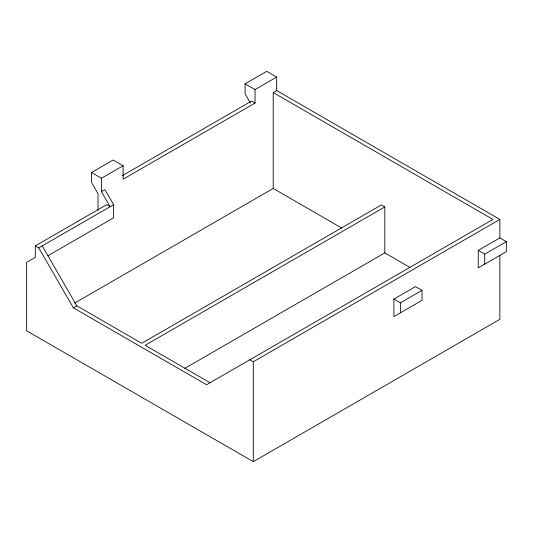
<?xml version="1.0" encoding="UTF-8"?>
<svg xmlns="http://www.w3.org/2000/svg" width="533" height="533" viewBox="0 0 533 533"><rect width="100%" height="100%" fill="white"/><g stroke="black" fill="none" stroke-linecap="round" stroke-linejoin="round"><path stroke-width="0.8" d="M98.019 210.348L98.019 193.706L91.536 182.466L91.536 172.472L113.163 159.987L123.11 165.73L123.11 179.221L255.041 103.056L255.041 89.564L276.667 77.078L276.667 90.563L273.202 92.562L273.202 188.462L74.587 303.13M250.363 102.942L245.087 93.808L245.087 83.821L266.713 71.335L276.667 77.078M91.536 172.472L101.483 178.222L123.11 165.73M122.53 175.557L251.576 101.057L255.041 103.056M499.861 255.387L499.861 319.32L253.308 461.665L26.65 330.806L26.65 262.383L35.298 257.386L35.298 245.9L106.673 204.692L110.131 206.691L101.483 191.707L104.941 189.708L113.596 204.692L113.596 217.837L47.99 255.707M35.298 245.9L38.762 247.898L113.596 204.692M38.762 247.898L73.361 307.827L76.825 305.829L141.711 343.292L381.342 204.939L384.806 206.937L384.806 252.889L184.751 368.39M384.806 206.937L145.169 345.291L210.055 382.747M249.844 359.775L253.308 361.774L499.861 219.423L499.861 237.905L478.234 250.39L478.234 267.872L506.35 251.643L506.35 241.649L499.861 237.905M393.887 299.086L415.513 286.601L422.003 290.352L422.003 300.339L393.887 316.569L393.887 299.086L400.376 302.837L422.003 290.352M478.234 250.39L484.724 254.141L506.35 241.649M276.667 90.563L499.861 219.423M273.202 92.562L492.938 219.423L206.591 384.746L73.361 307.827M245.087 83.821L255.041 89.564M273.202 188.462L341.693 227.997M384.806 252.889L410.037 267.459M42.22 245.9L76.825 305.829M484.724 254.141L484.724 264.128M400.376 302.837L400.376 312.824M253.308 361.774L253.308 461.665M101.483 178.222L101.483 191.707"/></g></svg>
